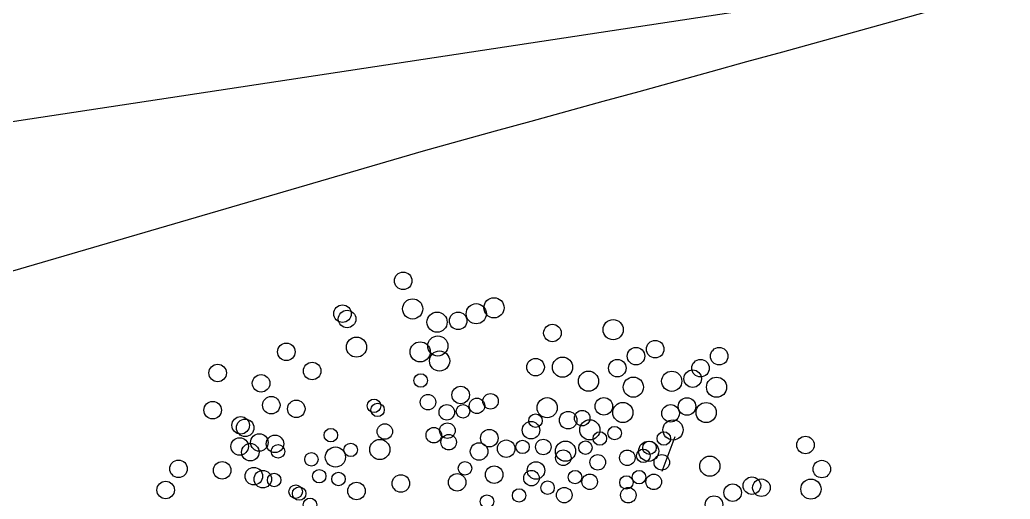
# Model space of a CAD drawing. Header units: millimetres. Extents: x 441156 to 441876, y 4514765 to 4515211.
# Drawn here: x 441412.8 to 441414.542, y 4514834.719 to 4514835.563 of the extents above; entities that cross this region are included whole.
import ezdxf

# ---------------------------------------------------------------- set-up
doc = ezdxf.new("R2010")
doc.units = ezdxf.units.MM
doc.layers.add('01_piscinas', color=254, linetype='Continuous')

msp = doc.modelspace()

# ---------------------------------------------------------------- linework, layer by layer
at = {"layer": '01_piscinas'}
msp.add_line((441413.92966123, 4514834.76804427, 0.00000097), (441413.95243345, 4514834.82934585, 0.00000097), dxfattribs=at)
at = {"layer": '01_piscinas', "elevation": 0.00000131}
msp.add_lwpolyline([(441423.85886923, 4514838.18205059, 0.0043910674), (441422.74228746, 4514837.93181474, 0.0001087055), (441422.71580414, 4514837.92562941, 0.0002530211), (441422.70095013, 4514837.92213834, 0.0023223363), (441422.11401232, 4514837.78191859, 0.0021175107), (441421.57846208, 4514837.64893041, -0.0058002285), (441413.50906231, 4514835.33186317), (441408.34286118, 4514833.82109643), (441408.29995824, 4514833.8085502), (441405.22898133, 4514832.91049578), (441399.30377795, 4514831.15983481)], format="xyb", dxfattribs=at)
at = {"layer": '01_piscinas', "elevation": 0.00000053}
msp.add_lwpolyline([(441413.52843529, 4514837.02307029), (441408.17434058, 4514834.68346174), (441414.80811958, 4514835.69122217)], dxfattribs=at)
at = {"layer": '01_piscinas'}
for centre, radius in [((441413.47403623, 4514835.10336925, 0.00000097), 0.01541533), ((441413.63371456, 4514835.0558641, 0.00000097), 0.01775907), ((441413.36720268, 4514835.04550304, 0.00000097), 0.01541533), ((441413.49063795, 4514835.0538409, 0.00000097), 0.01775907), ((441413.60258527, 4514835.0454179, 0.00000097), 0.01775907), ((441413.37532429, 4514835.03616649, 0.00000097), 0.01541533), ((441413.53361494, 4514835.03057014, 0.00000097), 0.01775907), ((441413.57072395, 4514835.03281453, 0.00000097), 0.01541533), ((441413.73653815, 4514835.01145432, 0.00000097), 0.01541533), ((441413.84334582, 4514835.01732528, 0.00000097), 0.01775907), ((441413.39192602, 4514834.98663815, 0.00000097), 0.01775907), ((441413.53500262, 4514834.98866134, 0.00000097), 0.01775907), ((441413.26849074, 4514834.97830028, 0.00000097), 0.01541533), ((441413.50387334, 4514834.97821515, 0.00000097), 0.01775907), ((441413.88354103, 4514834.97074096, 0.00000097), 0.01541533), ((441413.91739898, 4514834.98301897, 0.00000097), 0.01541533), ((441414.02995135, 4514834.97058494, 0.00000097), 0.01541533), ((441413.53804065, 4514834.96219654, 0.00000097), 0.01775907), ((441413.75435509, 4514834.95134005, 0.00000097), 0.01775907), ((441413.14764024, 4514834.94114876, 0.00000097), 0.01541533), ((441413.3139247, 4514834.94459855, 0.00000097), 0.01541533), ((441413.7069069, 4514834.95138472, 0.00000097), 0.01541533), ((441413.85069576, 4514834.94964136, 0.00000097), 0.01541533), ((441413.99710608, 4514834.94948533, 0.00000097), 0.01541533), ((441413.22404355, 4514834.92294377, 0.00000097), 0.01541533), ((441413.50487953, 4514834.92781022, 0.00000097), 0.01185795), ((441413.80001813, 4514834.92661487, 0.00000097), 0.01775907), ((441413.87888891, 4514834.91617441, 0.00000097), 0.01775907), ((441413.94642845, 4514834.92645884, 0.00000097), 0.01775907), ((441413.98316752, 4514834.93101196, 0.00000097), 0.01541533), ((441414.02529924, 4514834.91601839, 0.00000097), 0.01775907), ((441413.57513425, 4514834.90239978, 0.00000097), 0.01541533), ((441413.24191359, 4514834.88431125, 0.00000097), 0.01541533), ((441413.51765009, 4514834.88971149, 0.00000097), 0.01366082), ((441413.62770901, 4514834.8912678, 0.00000097), 0.01366082), ((441413.1387886, 4514834.87561889, 0.00000097), 0.01541533), ((441413.28589768, 4514834.87786902, 0.00000097), 0.01541533), ((441413.42269988, 4514834.88329775, 0.00000097), 0.01185795), ((441413.42894727, 4514834.87611579, 0.00000097), 0.01185795), ((441413.5507093, 4514834.87181091, 0.00000097), 0.01366082), ((441413.5792547, 4514834.87353736, 0.00000097), 0.01185795), ((441413.60376341, 4514834.88323226, 0.00000097), 0.01366082), ((441413.72728208, 4514834.87995732, 0.00000097), 0.01775907), ((441413.82694297, 4514834.88225211, 0.00000097), 0.01541533), ((441413.86050268, 4514834.87152646, 0.00000097), 0.01775907), ((441413.94439625, 4514834.87010012, 0.00000097), 0.01541533), ((441413.97335329, 4514834.88209608, 0.00000097), 0.01541533), ((441414.00691301, 4514834.87137044, 0.00000097), 0.01775907), ((441413.18803306, 4514834.84895448, 0.00000097), 0.01541533), ((441413.70680408, 4514834.85710643, 0.00000097), 0.01185795), ((441413.76412798, 4514834.85797814, 0.00000097), 0.01541533), ((441413.78896383, 4514834.86162255, 0.00000097), 0.01366082), ((441413.19609125, 4514834.84459121, 0.00000097), 0.01541533), ((441413.44171783, 4514834.83801707, 0.00000097), 0.01366082), ((441413.55177675, 4514834.83957337, 0.00000097), 0.01366082), ((441413.69898082, 4514834.8403045, 0.00000097), 0.01541533), ((441413.80228927, 4514834.84099781, 0.00000097), 0.01775907), ((441413.8459278, 4514834.83523308, 0.00000097), 0.01185795), ((441413.94869959, 4514834.84084178, 0.00000097), 0.01775907), ((441413.22088946, 4514834.81875382, 0.00000097), 0.01541533), ((441413.24846944, 4514834.81622997, 0.00000097), 0.01541533), ((441413.34676762, 4514834.83160332, 0.00000097), 0.01185795), ((441413.52783115, 4514834.83153784, 0.00000097), 0.01366082), ((441413.5541137, 4514834.81921583, 0.00000097), 0.01366082), ((441413.62542906, 4514834.82635437, 0.00000097), 0.01541533), ((441413.81988323, 4514834.82578846, 0.00000097), 0.01185795), ((441413.93250655, 4514834.82566844, 0.00000097), 0.01185795), ((441414.18169003, 4514834.81436594, 0.00000097), 0.01541533), ((441413.18642391, 4514834.81176877, 0.00000097), 0.01541533), ((441413.20522634, 4514834.80158781, 0.00000097), 0.01541533), ((441413.25380569, 4514834.80302523, 0.00000097), 0.01185795), ((441413.38171682, 4514834.80567891, 0.00000097), 0.01185795), ((441413.43288197, 4514834.80634987, 0.00000097), 0.01775907), ((441413.60754361, 4514834.80294575, 0.00000097), 0.01541533), ((441413.65527954, 4514834.80770924, 0.00000097), 0.01541533), ((441413.68401082, 4514834.81089904, 0.00000097), 0.01185795), ((441413.72050942, 4514834.81086469, 0.00000097), 0.01366082), ((441413.75947586, 4514834.80341159, 0.00000097), 0.01775907), ((441413.79461763, 4514834.80955799, 0.00000097), 0.01185795), ((441413.90588618, 4514834.80325557, 0.00000097), 0.01775907), ((441413.90724095, 4514834.80943798, 0.00000097), 0.01185795), ((441413.31257747, 4514834.78902139, 0.00000097), 0.01185795), ((441413.35479527, 4514834.79309998, 0.00000097), 0.01775907), ((441413.75563484, 4514834.79184531, 0.00000097), 0.01366082), ((441413.81630467, 4514834.78381419, 0.00000097), 0.01366082), ((441413.86825816, 4514834.79172529, 0.00000097), 0.01366082), ((441413.89651898, 4514834.79522769, 0.00000097), 0.01185795), ((441413.92892799, 4514834.78369418, 0.00000097), 0.01366082), ((441414.01342418, 4514834.77704822, 0.00000097), 0.01775907), ((441413.07884378, 4514834.77239569, 0.00000097), 0.01541533), ((441413.15556139, 4514834.76973972, 0.00000097), 0.01541533), ((441413.58264724, 4514834.77321832, 0.00000097), 0.01185795), ((441413.63406338, 4514834.76211163, 0.00000097), 0.01541533), ((441413.70752992, 4514834.76948929, 0.00000097), 0.01541533), ((441414.21041397, 4514834.77189037, 0.00000097), 0.01541533), ((441413.21132896, 4514834.75939908, 0.00000097), 0.01541533), ((441413.22704025, 4514834.75420118, 0.00000097), 0.01541533), ((441413.24699674, 4514834.75261764, 0.00000097), 0.01185795), ((441413.32632365, 4514834.75930407, 0.00000097), 0.01185795), ((441413.36015757, 4514834.75434851, 0.00000097), 0.01185795), ((441413.46997556, 4514834.74655311, 0.00000097), 0.01541533), ((441413.56885755, 4514834.74860638, 0.00000097), 0.01541533), ((441413.69968403, 4514834.75595489, 0.00000097), 0.01366082), ((441413.77634626, 4514834.75772011, 0.00000097), 0.01185795), ((441413.80216142, 4514834.74946961, 0.00000097), 0.01366082), ((441413.86669493, 4514834.74837243, 0.00000097), 0.01185795), ((441413.88896958, 4514834.75760009, 0.00000097), 0.01185795), ((441413.91478474, 4514834.74934959, 0.00000097), 0.01366082), ((441413.05626853, 4514834.73497992, 0.00000097), 0.01541533), ((441413.28487709, 4514834.73210655, 0.00000097), 0.01185795), ((441413.39188886, 4514834.73330322, 0.00000097), 0.01541533), ((441413.72802703, 4514834.73904783, 0.00000097), 0.01185795), ((441414.0536194, 4514834.73046391, 0.00000097), 0.01541533), ((441414.08747735, 4514834.74274191, 0.00000097), 0.01541533), ((441414.10419365, 4514834.73903385, 0.00000097), 0.01541533), ((441414.19134462, 4514834.73664848, 0.00000097), 0.01775907), ((441413.2910757, 4514834.72875019, 0.00000097), 0.01185795), ((441413.62133555, 4514834.71472185, 0.00000097), 0.01185795), ((441413.67791383, 4514834.72545272, 0.00000097), 0.01185795), ((441413.75738187, 4514834.72598604, 0.00000097), 0.01366082), ((441413.87000519, 4514834.72586602, 0.00000097), 0.01366082), ((441414.02077413, 4514834.7093643, 0.00000097), 0.01541533), ((441413.31015125, 4514834.70887527, 0.00000097), 0.01185795)]:
    msp.add_circle(centre, radius, dxfattribs=at)

doc.saveas('drawing.dxf')
